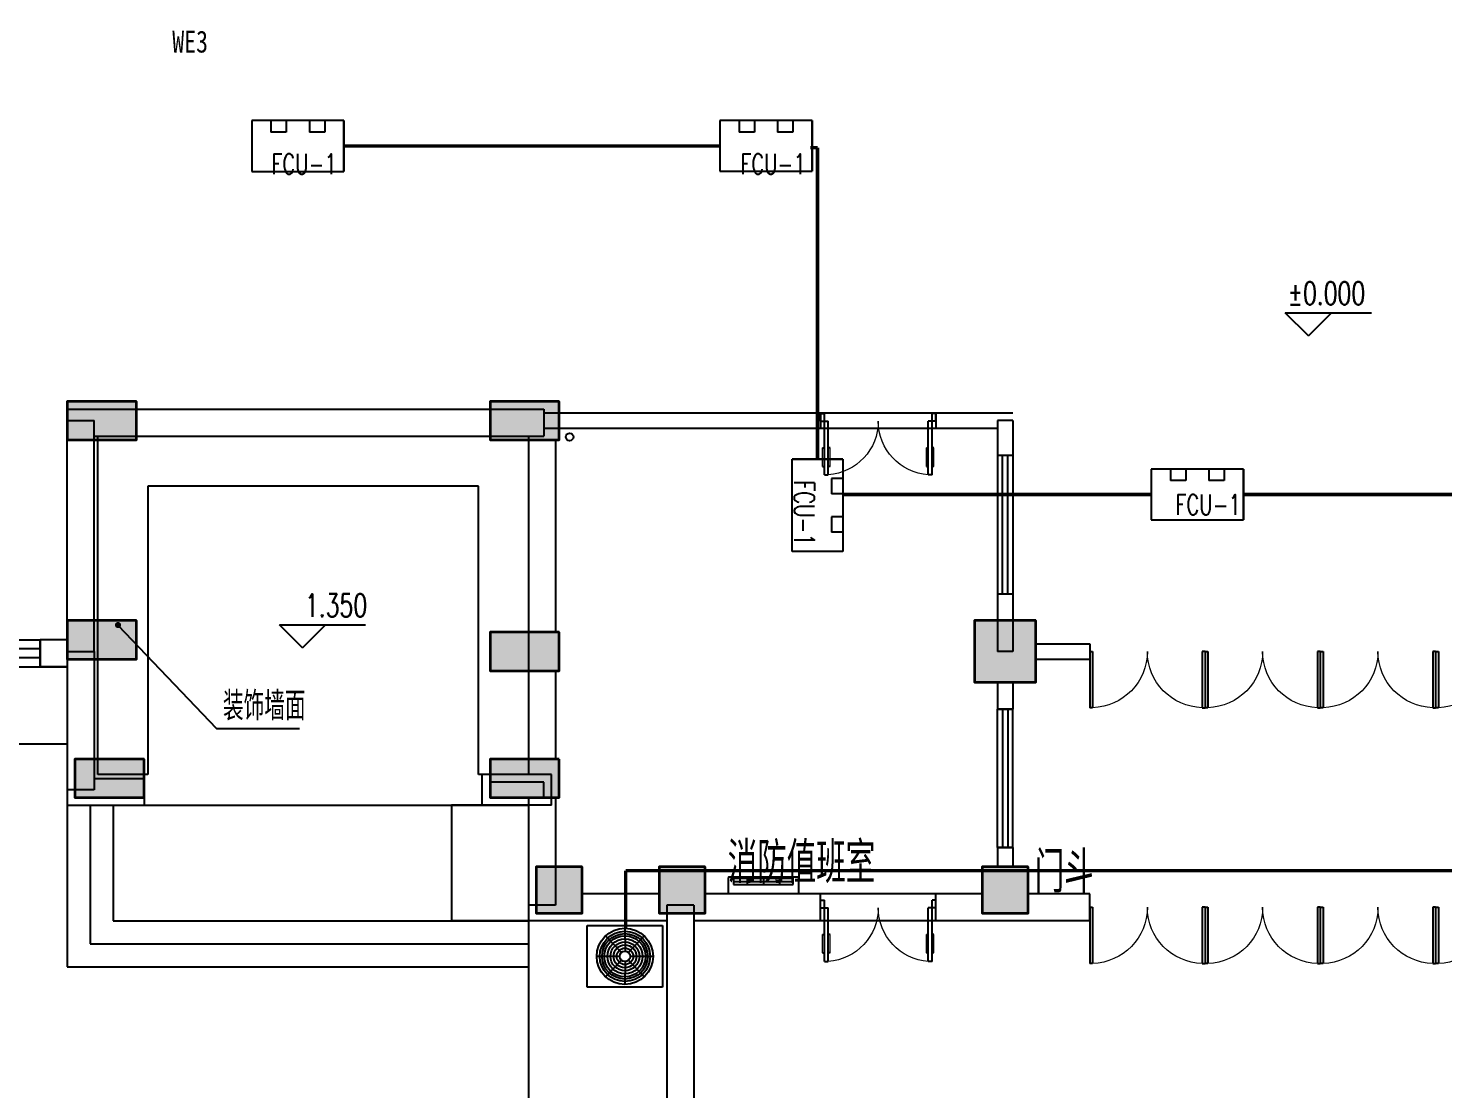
# Model space of a CAD drawing. Extents: x 815029915 to 815825525, y 579155098 to 579748855.
# Drawn here: x 815177325 to 815195722, y 579456669 to 579470452 of the extents above; entities that cross this region are included whole.
import ezdxf

# ---------------------------------------------------------------- set-up
doc = ezdxf.new("R2010")
doc.units = 0
doc.header["$LTSCALE"] = 100
doc.header["$MEASUREMENT"] = 0
for name, color, linetype in [('COLUMN', 9, 'Continuous'), ('DIM_ELEV', 3, 'Continuous'), ('DIM_LEAD', 3, 'Continuous'), ('DOOR_FIRE', 4, 'Continuous'), ('GROUND', 2, 'Continuous'), ('H-TH_TEXT', 3, 'Continuous'), ('H-空调-VRV-设备', 7, 'Continuous'), ('SPACE', 7, 'Continuous'), ('STAIR', 2, 'Continuous'), ('SURFACE', 6, 'Continuous'), ('WALL', 9, 'Continuous'), ('WINDOW', 4, 'Continuous'), ('zm', 1, 'Continuous'), ('电-强电平面-线缆', 3, 'Continuous')]:
    doc.layers.add(name, color=color, linetype=linetype)
doc.layers.add('柱填充', color=9, linetype='Continuous', lineweight=18)
doc.layers.add('砼柱', color=2, linetype='Continuous', lineweight=35)
doc.styles.add('-黑体', font='', dxfattribs={"width": 0.8})
doc.styles.add('_TCH_DIM', font='SIMPLEX', dxfattribs={"bigfont": 'GBCBIG'})
doc.styles.add('_TCH_SPACE', font='SIMPLEX', dxfattribs={"height": 5, "bigfont": 'GBCBIG'})
doc.styles.get('-黑体').set_extended_font_data('SimHei')

# ---------------------------------------------------------------- blocks, each defined once
blk = doc.blocks.new('$VRV_美的$00000019')
for p, q in [((-600, 330), (600, 330)), ((-600, -330), (-600, 330)), ((600, 330), (600, -330)), ((600, -330), (600, 330)), ((-150, -180), (-350, -180)), ((-350, -330), (-350, -180)), ((-150, -330), (-150, -180)), ((350, -180), (150, -180)), ((150, -330), (150, -180)), ((350, -330), (350, -180)), ((600, -330), (-600, -330))]:
    blk.add_line(p, q)
blk = doc.blocks.new('$VRV_美的$00000058')
for p, q in [((-540, -155), (-540, 165)), ((-540, 165), (540, 165)), ((540, 94), (540, 165)), ((540, -32), (540, 94)), ((-530, -165), (530, -165)), ((-460, -18), (-460, -143)), ((460, -18), (-460, -18)), ((460, -81), (-460, -81)), ((460, -143), (-460, -143)), ((-250, -143), (-250, -18)), ((0, -143), (0, -18)), ((250, -143), (250, -18)), ((460, -143), (460, -18)), ((540, -155), (540, -32))]:
    blk.add_line(p, q)
for centre, start, end in [((-530, -155), 180, 270), ((530, -155), 270, 0)]:
    blk.add_arc(centre, 10, start, end)
blk = doc.blocks.new('$VRV_美的$00000021')
for p, q in [((-465, -382), (-465, 382)), ((-465, 382), (465, 382)), ((465, 382), (465, -382)), ((-238, 254), (-44, 47)), ((-1, 65), (0, 348)), ((239, 253), (44, 47)), ((-348, 0), (-65, 0)), ((65, 0), (348, 0)), ((-44, -47), (-238, -254)), ((0, -348), (-2, -65)), ((44, -47), (238, -254)), ((465, -382), (-465, -382))]:
    blk.add_line(p, q)
for radius in [348, 311, 282, 255, 217, 179, 141, 103, 64.6]:
    blk.add_circle((0, 0), radius)
blk = doc.blocks.new('$DorLib2D$00000011')
at = {"lineweight": 13}
for p, q in [((-0.483, 0.396), (-0.483, 0.235)), ((-0.417, 0.396), (-0.417, 0.235)), ((0.417, 0.396), (0.417, 0.235)), ((0.483, 0.396), (0.483, 0.235))]:
    blk.add_line(p, q, dxfattribs=at)
for p, q in [((-0.483, 0.396), (-0.467, 0.396)), ((-0.467, 0.471), (-0.467, -0.062)), ((-0.467, 0.471), (-0.433, 0.471)), ((-0.433, 0.471), (-0.433, 0.004)), ((-0.417, 0.396), (-0.433, 0.396)), ((0.417, 0.396), (0.433, 0.396)), ((0.433, 0.471), (0.433, 0.004)), ((0.467, 0.471), (0.433, 0.471)), ((0.467, 0.471), (0.467, -0.062)), ((0.483, 0.396), (0.467, 0.396)), ((-0.483, 0.235), (-0.467, 0.235)), ((-0.417, 0.235), (-0.433, 0.235)), ((0.417, 0.235), (0.433, 0.235)), ((0.483, 0.235), (0.467, 0.235)), ((-0.5, 0.004), (-0.433, 0.004)), ((-0.5, 0.004), (-0.5, -0.062)), ((0.5, 0.004), (0.433, 0.004)), ((0.5, 0.004), (0.5, -0.062)), ((-0.5, -0.062), (-0.467, -0.062)), ((0.5, -0.062), (0.467, -0.062))]:
    blk.add_line(p, q)
for centre, start, end in [((-0.467, 0.004), 0, 85.904), ((0.467, 0.004), 94.096, 180)]:
    blk.add_arc(centre, 0.467, start, end, dxfattribs=at)
blk = doc.blocks.new('$DorLib2D$00000002')
for p, q in [((-0.5, 0), (-0.5, 0.4875)), ((-0.475, 0.4875), (-0.5, 0.4875)), ((-0.475, 0), (-0.475, 0.4875)), ((0.475, 0), (0.475, 0.4875)), ((0.475, 0.4875), (0.5, 0.4875)), ((0.5, 0), (0.5, 0.4875)), ((-0.5, 0), (-0.475, 0)), ((0.5, 0), (0.475, 0))]:
    blk.add_line(p, q)
at = {"lineweight": 13}
for centre, start, end in [((-0.4875, 0), 0, 88.53072), ((0.4875, 0), 91.46928, 180)]:
    blk.add_arc(centre, 0.4875, start, end, dxfattribs=at)
blk = doc.blocks.new('$TCHSYS$WIN2D')
for p, q in [((-0.5, 0.5), (0.5, 0.5)), ((-0.5, 0.5), (-0.5, -0.5)), ((0.5, 0.5), (0.5, -0.5)), ((0.5, 0.167), (-0.5, 0.167)), ((0.5, -0.167), (-0.5, -0.167)), ((-0.5, -0.5), (0.5, -0.5))]:
    blk.add_line(p, q)

msp = doc.modelspace()

# ---------------------------------------------------------------- hatches: boundary and pattern name
at = {"layer": 'DIM_LEAD'}
msp.add_hatch(color=256, dxfattribs=at).paths.add_polyline_path([(815178531.6, 579462695.6, 1), (815178451.6, 579462695.6, 1)], flags=17)
at = {"layer": '柱填充', "lineweight": 18}
for points in [[(815178730.5, 579465602.4), (815177830.5, 579465602.4), (815177830.5, 579465102.4), (815178730.5, 579465102.4)], [(815184230.5, 579465602.4), (815183330.5, 579465602.4), (815183330.5, 579465102.4), (815184230.5, 579465102.4)], [(815178730.5, 579462752.4), (815177830.5, 579462752.4), (815177830.5, 579462252.4), (815178730.5, 579462252.4)], [(815190430.5, 579462752.4), (815189630.5, 579462752.4), (815189630.5, 579461952.4), (815190430.5, 579461952.4)], [(815184230.5, 579462602.4), (815183330.5, 579462602.4), (815183330.5, 579462102.4), (815184230.5, 579462102.4)], [(815178830.5, 579460952.4), (815177930.5, 579460952.4), (815177930.5, 579460452.4), (815178830.5, 579460452.4)], [(815184230.5, 579460952.4), (815183330.5, 579460952.4), (815183330.5, 579460452.4), (815184230.5, 579460452.4)], [(815184530.5, 579459552.4), (815183930.5, 579459552.4), (815183930.5, 579458952.4), (815184530.5, 579458952.4)], [(815186130.5, 579459552.4), (815185530.5, 579459552.4), (815185530.5, 579458952.4), (815186130.5, 579458952.4)], [(815190330.5, 579459552.4), (815189730.5, 579459552.4), (815189730.5, 579458952.4), (815190330.5, 579458952.4)]]:
    msp.add_hatch(color=250, dxfattribs=at).paths.add_polyline_path(points)

# ---------------------------------------------------------------- linework, layer by layer
for p, q in [((815178230.5, 579460752.4), (815178230.5, 579465152.4)), ((815178230.5, 579465152.4), (815183830.5, 579465152.4)), ((815183830.5, 579465152.4), (815183830.5, 579460752.4)), ((815183180.5, 579464502.4), (815178880.5, 579464502.4)), ((815178880.5, 579464502.4), (815178880.5, 579461202.4)), ((815183180.5, 579461202.4), (815183180.5, 579464502.4)), ((815159830.5, 579462152.4), (815177830.5, 579462152.4)), ((815177830.5, 579462152.4), (815177830.5, 579460352.4)), ((815178880.5, 579461202.4), (815178880.5, 579460752.4)), ((815183180.5, 579460752.4), (815183180.5, 579461202.4)), ((815178880.5, 579460752.4), (815178230.5, 579460752.4)), ((815183830.5, 579460752.4), (815183180.5, 579460752.4)), ((815177830.5, 579460352.4), (815183830.5, 579460352.4)), ((815183830.5, 579460352.4), (815183830.5, 579455352.4)), ((815183830.5, 579458852.4), (815183830.5, 579455352.4))]:
    msp.add_line(p, q)
msp.add_circle((815184365.3, 579465140.6), 50)
at = {"layer": 'COLUMN'}
for points in [[(815177830.5, 579465102.4), (815178730.5, 579465102.4), (815178730.5, 579465602.4), (815177830.5, 579465602.4)], [(815183330.5, 579465102.4), (815184230.5, 579465102.4), (815184230.5, 579465602.4), (815183330.5, 579465602.4)], [(815177830.5, 579462252.4), (815178730.5, 579462252.4), (815178730.5, 579462752.4), (815177830.5, 579462752.4)], [(815189630.5, 579461952.4), (815190430.5, 579461952.4), (815190430.5, 579462752.4), (815189630.5, 579462752.4)], [(815183330.5, 579462102.4), (815184230.5, 579462102.4), (815184230.5, 579462602.4), (815183330.5, 579462602.4)], [(815183930.5, 579458952.4), (815184530.5, 579458952.4), (815184530.5, 579459552.4), (815183930.5, 579459552.4)], [(815185530.5, 579458952.4), (815186130.5, 579458952.4), (815186130.5, 579459552.4), (815185530.5, 579459552.4)], [(815189730.5, 579458952.4), (815190330.5, 579458952.4), (815190330.5, 579459552.4), (815189730.5, 579459552.4)]]:
    msp.add_lwpolyline(points, close=True, dxfattribs=at)
for points in [[(815184230.5, 579460952.4), (815183330.5, 579460952.4)], [(815183330.5, 579460952.4), (815183330.5, 579460652.4)], [(815184230.5, 579460452.4), (815184230.5, 579460952.4)], [(815183330.5, 579460652.4), (815183330.5, 579460452.4)], [(815183330.5, 579460452.4), (815184180.5, 579460452.4)], [(815184180.5, 579460452.4), (815184230.5, 579460452.4)]]:
    msp.add_lwpolyline(points, dxfattribs=at)
at = {"layer": 'DIM_ELEV'}
for p, q in [((815193975.2, 579466454.4), (815193675.2, 579466754.4)), ((815193675.2, 579466754.4), (815194796.7, 579466754.4)), ((815193975.2, 579466454.4), (815194275.2, 579466754.4)), ((815180890.7, 579462398), (815180590.7, 579462698)), ((815180590.7, 579462698), (815181712.2, 579462698)), ((815180890.7, 579462398), (815181190.7, 579462698))]:
    msp.add_line(p, q, dxfattribs=at)
at = {"layer": 'DIM_LEAD'}
for p, q in [((815178491.6, 579462695.6), (815179772.5, 579461352.7)), ((815179772.5, 579461352.7), (815180852.6, 579461352.7))]:
    msp.add_line(p, q, dxfattribs=at)
at = {"layer": 'DOOR_FIRE'}
for p, q in [((815187630.5, 579465452.4), (815189130.5, 579465452.4)), ((815187630.5, 579465252.4), (815189130.5, 579465252.4)), ((815189130.5, 579459202.4), (815187630.5, 579459202.4)), ((815189130.5, 579458852.4), (815187630.5, 579458852.4))]:
    msp.add_line(p, q, dxfattribs=at)
at = {"layer": 'GROUND'}
for p, q in [((815177830.5, 579462152.4), (815177830.5, 579461152.4)), ((815183830.5, 579460352.4), (815182830.5, 579460352.4)), ((815183830.5, 579458852.4), (815182830.5, 579458852.4))]:
    msp.add_line(p, q, dxfattribs=at)
for points in [[(815219341.1, 579478070.5), (815215734.9, 579474464.2), (815207746.6, 579482452.4), (815206530.5, 579482452.4), (815206530.5, 579483952.4), (815191230.5, 579483952.4), (815191230.5, 579484852.4), (815182830.5, 579484852.4), (815182830.5, 579477952.4), (815179230.5, 579477952.4), (815179230.5, 579480952.4), (815158830.5, 579480952.4), (815158830.5, 579477952.4), (815146830.5, 579477952.4), (815146830.5, 579464152.4), (815158830.5, 579464152.4), (815158830.5, 579461152.4), (815177830.5, 579461152.4)], [(815219341.1, 579476656.2), (815215734.9, 579473050), (815207332.4, 579481452.4), (815205530.5, 579481452.4), (815205530.5, 579482952.4), (815190230.5, 579482952.4), (815190230.5, 579483852.4), (815183830.5, 579483852.4), (815183830.5, 579476952.4), (815178230.5, 579476952.4), (815178230.5, 579479952.4), (815159830.5, 579479952.4), (815159830.5, 579476952.4), (815147830.5, 579476952.4), (815147830.5, 579465152.4), (815159830.5, 579465152.4), (815159830.5, 579462152.4), (815177830.5, 579462152.4)], [(815182830.5, 579460352.4), (815182830.5, 579458852.4)], [(815183830.5, 579460352.4), (815183830.5, 579458852.4)]]:
    msp.add_lwpolyline(points, dxfattribs=at)
at = {"layer": 'STAIR'}
for p, q in [((815177830.5, 579460352.4), (815177830.5, 579458252.4)), ((815178130.5, 579460352.4), (815178130.5, 579458552.4)), ((815178430.5, 579460352.4), (815178430.5, 579458852.4)), ((815178430.5, 579458852.4), (815183830.5, 579458852.4)), ((815178130.5, 579458552.4), (815183830.5, 579458552.4)), ((815177830.5, 579458252.4), (815183830.5, 579458252.4))]:
    msp.add_line(p, q, dxfattribs=at)
at = {"layer": 'SURFACE'}
for p, q in [((815184130.5, 579460752.4), (815183230.5, 579460752.4)), ((815183230.5, 579460352.4), (815183230.5, 579460752.4)), ((815184130.5, 579460352.4), (815184130.5, 579460752.4)), ((815184130.5, 579460352.4), (815183230.5, 579460352.4))]:
    msp.add_line(p, q, dxfattribs=at)
at = {"layer": 'WALL'}
for p, q in [((815177830.5, 579465502.4), (815184030.5, 579465502.4)), ((815184030.5, 579465502.4), (815184030.5, 579465152.4)), ((815177830.5, 579462352.4), (815177830.5, 579465352.4)), ((815177830.5, 579465352.4), (815178180.5, 579465352.4)), ((815178180.5, 579462352.4), (815178180.5, 579465352.4)), ((815184030.5, 579465452.4), (815187630.5, 579465452.4)), ((815189130.5, 579465452.4), (815190130.5, 579465452.4)), ((815189930.5, 579465352.4), (815189930.5, 579462352.4)), ((815190130.5, 579465352.4), (815189930.5, 579465352.4)), ((815190130.5, 579465352.4), (815190130.5, 579462352.4)), ((815178180.5, 579465152.4), (815184030.5, 579465152.4)), ((815184030.5, 579465252.4), (815187630.5, 579465252.4)), ((815189130.5, 579465252.4), (815189930.5, 579465252.4)), ((815183830.5, 579465102.4), (815183830.5, 579462602.4)), ((815184180.5, 579465102.4), (815184180.5, 579462602.4)), ((815177830.5, 579462502.4), (815177480.5, 579462502.4)), ((815190430.5, 579462452.4), (815191130.5, 579462452.4)), ((815177830.5, 579462352.4), (815177830.5, 579460552.4)), ((815177830.5, 579462352.4), (815178180.5, 579462352.4)), ((815178180.5, 579462352.4), (815178180.5, 579460552.4)), ((815190130.5, 579462352.4), (815189930.5, 579462352.4)), ((815190430.5, 579462252.4), (815191130.5, 579462252.4)), ((815177830.5, 579462152.4), (815177480.5, 579462152.4)), ((815183830.5, 579462102.4), (815183830.5, 579460952.4)), ((815184180.5, 579462102.4), (815184180.5, 579460952.4)), ((815189930.5, 579461952.4), (815189930.5, 579461602.4)), ((815190130.5, 579461952.4), (815190130.5, 579461602.4)), ((815178180.5, 579460552.4), (815177830.5, 579460552.4)), ((815178180.5, 579460702.4), (815178830.5, 579460702.4)), ((815178830.5, 579460702.4), (815178830.5, 579460352.4)), ((815184030.5, 579460652.4), (815183330.5, 579460652.4)), ((815183330.5, 579460452.4), (815183330.5, 579460652.4)), ((815184030.5, 579460452.4), (815184030.5, 579460652.4)), ((815177830.5, 579460352.4), (815178830.5, 579460352.4)), ((815184030.5, 579460452.4), (815183330.5, 579460452.4)), ((815183830.5, 579460452.4), (815183830.5, 579459052.4)), ((815184180.5, 579460452.4), (815184180.5, 579459052.4)), ((815189930.5, 579459802.4), (815189930.5, 579459552.4)), ((815190130.5, 579459802.4), (815190130.5, 579459552.4)), ((815185530.5, 579459202.4), (815184530.5, 579459202.4)), ((815187630.5, 579459202.4), (815186130.5, 579459202.4)), ((815189730.5, 579459202.4), (815189130.5, 579459202.4)), ((815191130.5, 579459202.4), (815190330.5, 579459202.4)), ((815184180.5, 579459052.4), (815183830.5, 579459052.4)), ((815185630.5, 579459052.4), (815185630.5, 579455352.4)), ((815185980.5, 579459052.4), (815185630.5, 579459052.4)), ((815185980.5, 579459052.4), (815185980.5, 579455352.4)), ((815185630.5, 579458852.4), (815183830.5, 579458852.4)), ((815187630.5, 579458852.4), (815185980.5, 579458852.4)), ((815190030.5, 579458852.4), (815189130.5, 579458852.4)), ((815191130.5, 579458852.4), (815189930.5, 579458852.4))]:
    msp.add_line(p, q, dxfattribs=at)
for points in [[(815187630.5, 579465452.4), (815187630.5, 579465252.4)], [(815189130.5, 579465452.4), (815189130.5, 579465252.4)], [(815177480.5, 579462152.4), (815177480.5, 579462502.4)], [(815191130.5, 579462452.4), (815191130.5, 579462252.4)], [(815190130.5, 579461602.4), (815189930.5, 579461602.4)], [(815190130.5, 579459802.4), (815189930.5, 579459802.4)], [(815187630.5, 579458852.4), (815187630.5, 579459202.4)], [(815189130.5, 579458852.4), (815189130.5, 579459202.4)], [(815191130.5, 579458852.4), (815191130.5, 579459202.4)]]:
    msp.add_lwpolyline(points, dxfattribs=at)
msp.add_lwpolyline([(815177930.5, 579460452.4), (815178830.5, 579460452.4), (815178830.5, 579460952.4), (815177930.5, 579460952.4)], close=True, dxfattribs=at)
at = {"layer": '电-强电平面-线缆', "color": 1, "linetype": 'Continuous', "const_width": 45}
for points in [[(815181428.2, 579468923), (815186320.5, 579468923)], [(815187495.3, 579468900.8), (815187590.5, 579468900.8)], [(815187590.5, 579464852.4), (815187590.5, 579468900.8)], [(815187924, 579464392.7), (815191930.4, 579464392.7)], [(815193124.8, 579464392.7), (815195930.6, 579464392.7)], [(815185093.7, 579459501.5), (815196879.1, 579459501.5)], [(815185093.7, 579459501.5), (815185093.7, 579458758.7)]]:
    msp.add_lwpolyline(points, dxfattribs=at)
at = {"layer": '砼柱', "color": 3, "lineweight": 35}
for points in [[(815178730.5, 579465602.4), (815177830.5, 579465602.4), (815177830.5, 579465102.4), (815178730.5, 579465102.4)], [(815184230.5, 579465602.4), (815183330.5, 579465602.4), (815183330.5, 579465102.4), (815184230.5, 579465102.4)], [(815178730.5, 579462752.4), (815177830.5, 579462752.4), (815177830.5, 579462252.4), (815178730.5, 579462252.4)], [(815190430.5, 579462752.4), (815189630.5, 579462752.4), (815189630.5, 579461952.4), (815190430.5, 579461952.4)], [(815184230.5, 579462602.4), (815183330.5, 579462602.4), (815183330.5, 579462102.4), (815184230.5, 579462102.4)], [(815178830.5, 579460952.4), (815177930.5, 579460952.4), (815177930.5, 579460452.4), (815178830.5, 579460452.4)], [(815184230.5, 579460952.4), (815183330.5, 579460952.4), (815183330.5, 579460452.4), (815184230.5, 579460452.4)], [(815184530.5, 579459552.4), (815183930.5, 579459552.4), (815183930.5, 579458952.4), (815184530.5, 579458952.4)], [(815186130.5, 579459552.4), (815185530.5, 579459552.4), (815185530.5, 579458952.4), (815186130.5, 579458952.4)], [(815190330.5, 579459552.4), (815189730.5, 579459552.4), (815189730.5, 579458952.4), (815190330.5, 579458952.4)]]:
    msp.add_lwpolyline(points, close=True, dxfattribs=at)

# ---------------------------------------------------------------- block references
at = {"layer": 'DOOR_FIRE', "xscale": 1500, "yscale": -1500, "zscale": 1500}
msp.add_blockref('$DorLib2D$00000011', (815188380.5, 579465352.4), dxfattribs=at)
at = {"layer": 'DOOR_FIRE'}
for name, p, xscale, yscale, zscale, rotation in [('$TCHSYS$WIN2D', (815190030.5, 579464002.4), 1800, -200, 1800, 270.0000000000008), ('$TCHSYS$WIN2D', (815190030.5, 579460702.4), -1800, -200, 1800, 270.0000000000008), ('$DorLib2D$00000011', (815188380.5, 579459027.4), -1500, 1500, 1500, 180)]:
    msp.add_blockref(name, p, dxfattribs=dict(at, xscale=xscale, yscale=yscale, zscale=zscale, rotation=rotation))
at = {"layer": 'H-空调-VRV-设备', "yscale": -1}
for p in [(815180830.5, 579468922.4, 2500), (815186920.5, 579468923, 2500), (815192530.4, 579464392.7, 2500)]:
    msp.add_blockref('$VRV_美的$00000019', p, dxfattribs=at)
at = {"layer": 'H-空调-VRV-设备', "rotation": 90}
msp.add_blockref('$VRV_美的$00000019', (815187590.5, 579464252.4, 2500), dxfattribs=at)
at = {"layer": 'H-空调-VRV-设备', "rotation": 180}
for name, p, xscale, yscale, zscale in [('$VRV_美的$00000058', (815186886, 579459310.4, 2500), 0.8472222222222222, 0.6545454545454545, 0.9174603174603174), ('$VRV_美的$00000021', (815185085.3, 579458389.1, 2500), 1.054216867469881, 1.046298718284072, 1.022151898734177)]:
    msp.add_blockref(name, p, dxfattribs=dict(at, xscale=xscale, yscale=yscale, zscale=zscale))
at = {"layer": 'WINDOW', "rotation": 180}
for name, p, xscale, yscale, zscale in [('$TCHSYS$WIN2D', (815177030.5, 579462327.4), -900, -350, 900), ('$DorLib2D$00000002', (815191880.5, 579459027.4), -1500, 1500, 1500), ('$DorLib2D$00000002', (815193380.5, 579459027.4), -1500, 1500, 1500), ('$DorLib2D$00000002', (815194880.5, 579459027.4), -1500, 1500, 1500), ('$DorLib2D$00000002', (815196380.5, 579459027.4), -1500, 1500, 1500)]:
    msp.add_blockref(name, p, dxfattribs=dict(at, xscale=xscale, yscale=yscale, zscale=zscale))
at = {"layer": 'WINDOW', "xscale": 1500, "yscale": -1500, "zscale": 1500}
for p in [(815191880.5, 579462352.4), (815193380.5, 579462352.4), (815194880.5, 579462352.4), (815196380.5, 579462352.4)]:
    msp.add_blockref('$DorLib2D$00000002', p, dxfattribs=at)

# ---------------------------------------------------------------- texts
at = {"layer": 'DIM_ELEV', "color": 7, "style": '_TCH_DIM', "width": 0.705882}
for s, p in [('%%P0.000', (815193706.7, 579466859.4)), ('1.350', (815180922.2, 579462803))]:
    msp.add_text(s, height=297.5, dxfattribs=at).set_placement(p)
at = {"layer": 'DIM_LEAD', "color": 7, "style": '_TCH_DIM'}
msp.add_text('装饰墙面', height=373.33, dxfattribs=at).set_placement((815179857, 579461457.7))
at = {"layer": 'H-TH_TEXT', "style": '_TCH_DIM', "width": 0.7}
for p in [(815180486.6, 579468556.7), (815186586.6, 579468556.7), (815192245.7, 579464128.5)]:
    msp.add_text('FCU-1', height=264.35, dxfattribs=at).set_placement(p)
msp.add_text('FCU-1', height=264.35, rotation=270, dxfattribs=at).set_placement((815187286.3, 579464576.5))
at = {"layer": 'SPACE', "style": '_TCH_SPACE'}
for s, p in [('消防值班室', (815186421.6, 579459340.4)), ('门斗', (815190414, 579459217.8))]:
    msp.add_text(s, height=533.33, dxfattribs=at).set_placement(p)
at = {"layer": 'zm', "color": 1, "style": '-黑体', "width": 0.8}
msp.add_text('WE3', height=285, dxfattribs=at).set_placement((815179197.3, 579470136.9, -1597.3))

doc.saveas('drawing.dxf')
